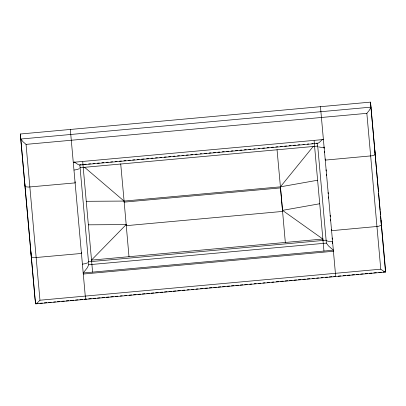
<?xml version="1.0" encoding="UTF-8"?>
<svg xmlns="http://www.w3.org/2000/svg" width="406" height="406" viewBox="0 0 406 406"><rect width="100%" height="100%" fill="white"/><g stroke="black" fill="none" stroke-linecap="round" stroke-linejoin="round"><path stroke-width="0.61" d="M81.088 164.663L79.835 164.775L88.757 264.748L87.214 267.889L83.215 272.969L333.346 250.197L328.5 245.924L326.378 243.113L317.456 143.14L316.208 143.257M313.259 146.409L280.409 186.836L285.322 242.458M38.022 303.46L35.52 303.683L20.823 139.025L23.035 141.77L26.05 144.374L366.851 113.345L369.348 110.239L371.003 107.138L370.48 102.129L20.3 134.01L34.997 298.674L35.774 303.871L385.497 272.03L371.003 107.138L20.823 139.025L20.3 134.01M322.628 139.268L319.268 142.506L317.7 143.379L79.652 165.054L77.982 164.471L74.12 161.892M385.497 272.03L383.721 271.269L380.762 269.188L39.961 300.217L37.408 302.795L35.774 303.871M79.353 168.678L77.135 169.535L74.029 170.058M87.752 262.768L85.529 263.626L82.428 264.149M317.593 180.234L280.409 186.836L124.079 201.071L86.224 201.3M88.325 224.822L126.18 224.594L126.291 225.66L282.622 211.424L282.51 210.364L319.695 203.756M73.354 162.298L323.486 139.527M84.225 164.374L86.118 164.202M88.635 163.973L90.528 163.801M93.05 163.572L94.943 163.4M97.465 163.171L99.353 162.999M101.876 162.77L103.769 162.598M106.291 162.364L108.179 162.192M110.701 161.964L112.594 161.791M115.116 161.563L117.004 161.39M119.526 161.162L121.419 160.989M123.942 160.761L125.835 160.588M128.357 160.36L130.245 160.187M132.767 159.954L134.66 159.781M137.182 159.553L139.07 159.38M141.592 159.152L144.115 158.924M146.637 158.695L148.53 158.523M151.052 158.289L152.94 158.117M155.462 157.888L157.355 157.716M159.878 157.487L161.766 157.315M164.288 157.086L166.181 156.914M168.703 156.686L170.591 156.513M173.113 156.285L175.006 156.112M177.529 155.879L179.422 155.706M181.939 155.478L183.832 155.305M186.354 155.077L188.247 154.904M190.769 154.676L192.657 154.503M195.179 154.275L197.072 154.102M200.224 153.813L201.483 153.701M204.634 153.412L206.527 153.24M209.049 153.011L210.942 152.839M213.465 152.61L215.353 152.438M217.875 152.209L219.768 152.037M222.29 151.803L224.178 151.631M226.7 151.402L228.593 151.23M231.115 151.002L233.008 150.829M235.526 150.601L237.419 150.428M239.941 150.2L241.834 150.027M244.356 149.799L246.244 149.626M248.766 149.393L250.659 149.22M253.811 148.936L255.069 148.819M258.221 148.535L259.485 148.418M262.636 148.134L264.529 147.962M267.052 147.728L268.939 147.556M271.462 147.327L273.355 147.155M275.877 146.926L277.765 146.754M280.287 146.525L282.18 146.353M284.702 146.124L286.59 145.952M289.113 145.724L291.006 145.551M293.528 145.318L295.421 145.145M297.938 144.917L299.831 144.744M302.983 144.46L304.246 144.343M307.398 144.059L308.656 143.942M311.808 143.653L313.072 143.541M80.099 167.714L317.72 146.079M282.622 211.424L280.521 187.902L124.19 202.132L120.709 163.857M88.498 261.809L326.119 240.174M88.757 264.748L326.378 243.113M39.9 303.287L42.402 303.059M44.274 302.886L46.776 302.663M48.654 302.49L51.156 302.262M53.653 302.034L55.531 301.861M57.408 301.694L59.91 301.465M61.783 301.293L64.285 301.064M66.163 300.897L68.665 300.668M70.537 300.496L73.664 300.212M75.541 300.039L78.043 299.816M79.916 299.643L82.418 299.415M84.296 299.242L86.808 299.014M88.706 298.841L91.233 298.613M93.126 298.44L95.654 298.212M97.547 298.04L100.074 297.806M101.967 297.634L104.494 297.405M106.392 297.233L108.915 297.004M110.813 296.832L113.34 296.598M115.233 296.426L117.76 296.197M120.288 295.969L122.181 295.796M124.708 295.563L126.601 295.39M129.128 295.162L131.656 294.934M133.549 294.761L136.076 294.528M137.974 294.355L140.496 294.127M142.394 293.954L144.922 293.726M146.815 293.553L149.342 293.325M151.235 293.152L153.762 292.919M155.66 292.746L158.183 292.518M160.081 292.345L162.608 292.117M164.501 291.944L167.028 291.711M168.921 291.538L171.449 291.31M173.342 291.138L175.869 290.909M177.767 290.737L180.289 290.503M182.187 290.331L184.715 290.102M187.242 289.874L189.135 289.701M191.662 289.468L193.555 289.295M196.083 289.067L197.976 288.894M200.503 288.666L203.03 288.433M204.923 288.26L207.451 288.032M209.349 287.859L211.876 287.631M213.769 287.458L216.296 287.225M218.189 287.052L220.717 286.824M222.61 286.651L225.137 286.423M227.035 286.25L229.557 286.017M231.456 285.844L233.983 285.616M235.876 285.443L238.403 285.215M240.296 285.042L242.824 284.809M244.716 284.636L247.244 284.408M249.771 284.18L251.669 284.007M254.192 283.779L256.09 283.606M258.617 283.373L260.51 283.2M263.037 282.972L264.93 282.799M267.458 282.571L269.351 282.398M271.878 282.165L273.776 281.992M276.298 281.764L278.826 281.536M280.724 281.363L283.251 281.13M285.144 280.957L287.671 280.729M289.564 280.556L292.092 280.328M293.985 280.155L296.512 279.922M298.41 279.749L300.932 279.521M302.83 279.348L305.358 279.12M307.251 278.947L309.778 278.714M312.305 278.486L314.198 278.313M316.726 278.085L318.619 277.912M321.146 277.679L323.044 277.506M325.566 277.278L327.464 277.105M329.357 276.933L331.885 276.704M333.778 276.532L335.701 276.562L320.456 106.682M338.178 276.131L340.675 275.902M343.177 275.674L345.679 275.446M347.556 275.278L350.058 275.05M351.931 274.877L354.433 274.649M356.311 274.481L358.813 274.253M360.685 274.08L363.187 273.852M365.065 273.685L367.567 273.456M369.44 273.284L371.942 273.055M373.819 272.883L376.321 272.659M378.823 272.431L381.32 272.203M383.198 272.03L385.7 271.802L381.031 220.372M324.161 147.282L321.009 147.332L318.649 146.891M332.555 241.377L328.084 241.26L326.378 240.616M282.51 210.364L322.841 239.043L91.477 260.109L126.18 224.594L128.996 256.688M84.509 167.236L124.079 201.071L126.291 225.66M85.544 299.131L70.324 129.458M374.677 149.175L375.205 154.189L374.393 155.072L372.099 155.782L325.323 160.106L325.201 158.949M381.041 220.372L381.315 225.198L378.397 226.35L331.621 230.679L331.499 229.517M333.336 250.101L333.458 251.263L83.326 274.035L83.205 272.873M322.806 238.687L322.993 240.459M280.521 187.902L277.039 149.626M91.436 259.754L91.624 261.525M75.069 181.721L75.191 182.883L28.4 187.075L26.004 186.79L25.025 186.07L24.497 181.056M81.367 252.293L81.489 253.451L34.698 257.643L32.302 257.358L31.323 256.638L30.795 251.629M323.318 244.057L323.963 251.05M370.48 102.129L376.479 169.338M376.59 170.601L378.504 192.023M378.615 193.281L380.133 210.293M380.244 211.556L380.529 214.703M380.64 215.967L380.975 219.747M366.851 113.345L380.762 269.188M324.054 147.023L324.166 148.281M324.45 151.443L324.561 152.707M326.084 169.754L326.196 171.017M326.475 174.174L326.591 175.438M328.114 192.49L328.226 193.753M328.505 196.91L328.616 198.174M330.139 215.221L330.256 216.484M330.535 219.641L330.646 220.905M332.169 237.952L332.281 239.21M332.565 242.362L332.676 243.625M314.33 143.425L323.252 243.397M82.961 164.491L92.598 272.116M26.05 144.374L39.961 300.217M314.122 140.775L314.361 143.683M82.753 161.842L82.991 164.75"/></g></svg>
